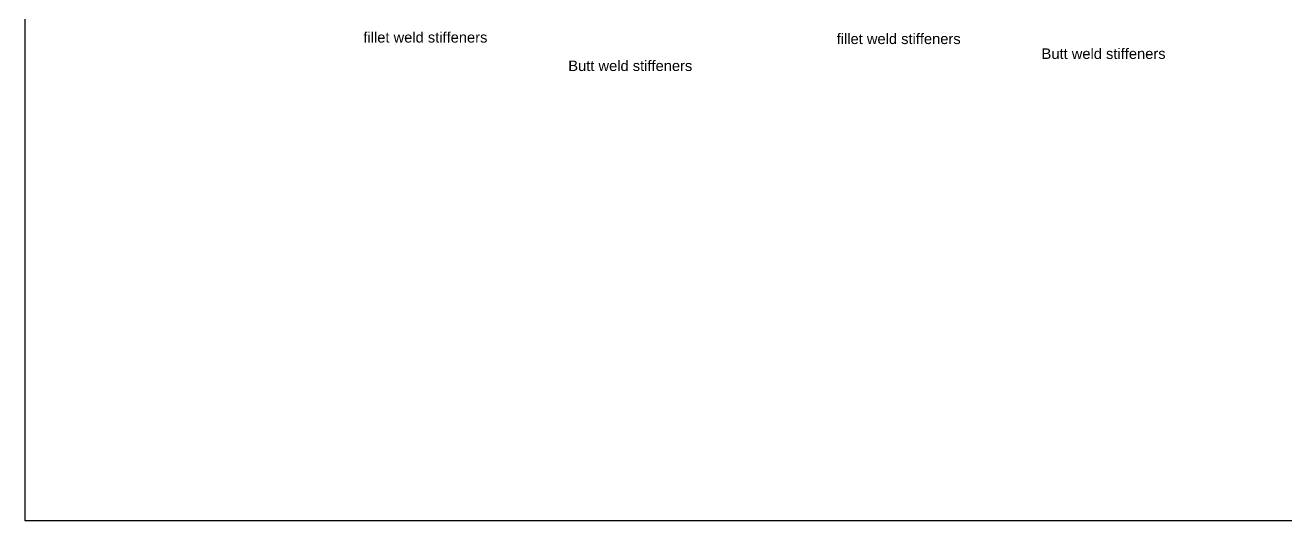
# Model space of a CAD drawing. Header units: inches. Extents: x -15 to 1885144, y -42615 to 866270.
# Drawn here: x 930129 to 938041, y 38877 to 41986 of the extents above; entities that cross this region are included whole.
import ezdxf

# ---------------------------------------------------------------- set-up
doc = ezdxf.new("R2010")
doc.units = ezdxf.units.IN
doc.header["$LTSCALE"] = 100
doc.header["$MEASUREMENT"] = 0
doc.layers.add('sections', color=3, linetype='Continuous')
doc.styles.get("Standard").update_dxf_attribs({"font": 'arial.ttf'})

msp = doc.modelspace()

# ---------------------------------------------------------------- linework, layer by layer
at = {"layer": 'sections'}
msp.add_lwpolyline([(930129.126, 47217.725), (955759.855, 47217.725), (955759.855, 38877.268), (930129.126, 38877.268)], close=True, dxfattribs=at)

# ---------------------------------------------------------------- texts
for s, p in [('fillet weld stiffeners', (932251.558, 41877.484)), ('fillet weld stiffeners', (935221.947, 41868.257)), ('Butt weld stiffeners', (936507.845, 41774.984)), ('Butt weld stiffeners', (933537.456, 41699.106))]:
    msp.add_text(s, height=65.955, dxfattribs=at).set_placement(p)

doc.saveas('drawing.dxf')
